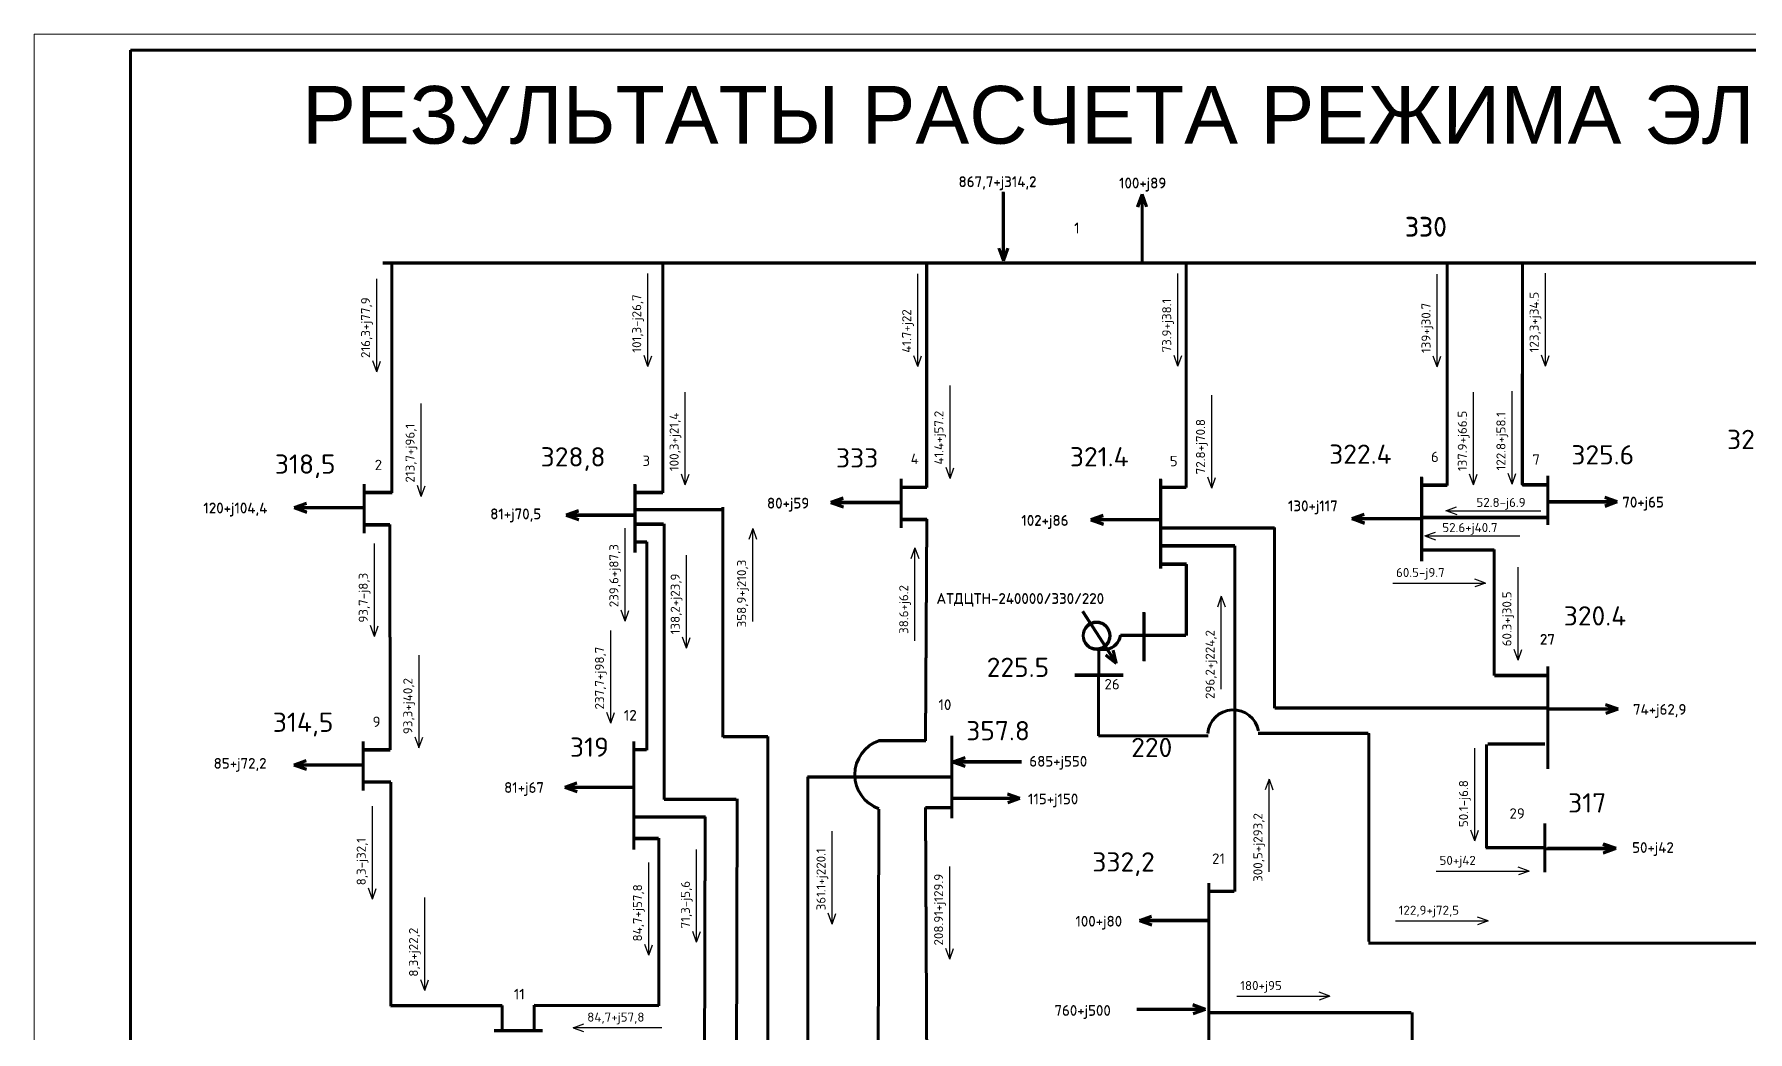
# Model space of a CAD drawing. Header units: millimetres. Extents: x 31864 to 38981, y -7739 to -6115.
# Drawn here: x 32773 to 33307, y -6426 to -6115 of the extents above; entities that cross this region are included whole.
import ezdxf

# ---------------------------------------------------------------- set-up
doc = ezdxf.new("R2010")
doc.units = ezdxf.units.MM
doc.styles.get("Standard").update_dxf_attribs({"font": 'txt.shx', "height": 25})
doc.styles.add('Standart', font='txt.shx', dxfattribs={"width": 0.75, "height": 2.5})

msp = doc.modelspace()

# ---------------------------------------------------------------- linework, layer by layer
at = {"lineweight": 9}
for p, q in [((33614.11, -6114.61), (32773.11, -6114.61)), ((32773.11, -6114.61), (32773.11, -6708.61))]:
    msp.add_line(p, q, dxfattribs=at)
at = {"lineweight": 100}
msp.add_line((33609.11, -6119.61), (32803.11, -6119.61), dxfattribs=at)
at = {"lineweight": 100, "ltscale": 0.3}
for p, q in [((32803.11, -6119.61), (32803.11, -6703.64)), ((32803.11, -6119.72), (32803.11, -6703.75))]:
    msp.add_line(p, q, dxfattribs=at)
at = {"color": 7, "lineweight": 70}
for p, q in [((33075.23, -6163.73), (33075.23, -6185.12)), ((33075.26, -6163.89), (33075.26, -6185.29)), ((33118.51, -6164.46), (33117.1, -6168.33)), ((33118.54, -6164.62), (33117.14, -6168.5)), ((33118.49, -6164.46), (33119.85, -6168.27)), ((33118.51, -6185.86), (33118.51, -6164.46)), ((33118.52, -6164.62), (33119.89, -6168.44)), ((33118.54, -6186.02), (33118.54, -6164.63)), ((32884.61, -6185.83), (32884.61, -6257.39)), ((33075.25, -6185.13), (33073.89, -6181.31)), ((33075.29, -6185.29), (33073.92, -6181.47)), ((33075.23, -6185.13), (33076.64, -6181.25)), ((33075.27, -6185.29), (33076.67, -6181.41)), ((33213.59, -6185.83), (33213.59, -6255.1)), ((33237.08, -6185.83), (33237.03, -6254.98)), ((33213.59, -6255.1), (33205.71, -6255.1)), ((33237.03, -6254.98), (33244.91, -6254.98)), ((32854.14, -6262.13), (32857.96, -6260.76)), ((32854.18, -6262.29), (32857.99, -6260.93)), ((32884.64, -6257.39), (32875.98, -6257.39)), ((32969.07, -6257.39), (32960.44, -6257.39)), ((33021.48, -6260.51), (33025.29, -6259.15)), ((33042.88, -6260.49), (33021.48, -6260.49)), ((33021.48, -6260.49), (33025.35, -6261.9)), ((33021.51, -6260.68), (33025.33, -6259.31)), ((33042.91, -6260.66), (33021.51, -6260.66)), ((33021.51, -6260.66), (33025.38, -6262.06)), ((33051.33, -6255.77), (33043.45, -6255.77)), ((33132.21, -6255.76), (33124.33, -6255.76)), ((33245.24, -6260.29), (33266.63, -6260.29)), ((33245.27, -6260.45), (33266.67, -6260.45)), ((33266.64, -6260.29), (33262.76, -6258.88)), ((33266.67, -6260.45), (33262.8, -6259.05)), ((33266.64, -6260.27), (33262.82, -6261.63)), ((33266.67, -6260.43), (33262.85, -6261.8)), ((32854.14, -6262.11), (32858.02, -6263.51)), ((32854.14, -6262.23), (32858.02, -6263.63)), ((32875.54, -6262.11), (32854.15, -6262.11)), ((32875.58, -6262.27), (32854.18, -6262.27)), ((32854.18, -6262.27), (32858.05, -6263.68)), ((32938.96, -6264.59), (32942.78, -6263.22)), ((32938.96, -6264.57), (32942.84, -6265.98)), ((32938.97, -6264.47), (32942.78, -6263.11)), ((32960.37, -6264.45), (32938.97, -6264.45)), ((32938.97, -6264.46), (32942.84, -6265.86)), ((32960.36, -6264.57), (32938.97, -6264.57)), ((32939, -6264.64), (32942.82, -6263.27)), ((32960.4, -6264.62), (32939, -6264.62)), ((32939, -6264.62), (32942.87, -6266.02)), ((32987.23, -6262.73), (32960.71, -6262.73)), ((33051.44, -6265.83), (33043.56, -6265.83)), ((33051.44, -6265.83), (33051.02, -6334.8)), ((33102.54, -6265.9), (33106.36, -6264.53)), ((33102.54, -6266.02), (33106.35, -6264.65)), ((33123.94, -6265.88), (33102.54, -6265.88)), ((33102.54, -6265.88), (33106.41, -6267.28)), ((33123.94, -6266), (33102.54, -6266)), ((33102.54, -6266), (33106.41, -6267.4)), ((33102.57, -6266.06), (33106.39, -6264.7)), ((33102.57, -6266.05), (33106.45, -6267.45)), ((33123.97, -6266.04), (33102.58, -6266.04)), ((33183.93, -6265.57), (33187.74, -6264.2)), ((33183.93, -6265.68), (33187.74, -6264.32)), ((33205.33, -6265.54), (33183.93, -6265.54)), ((33183.93, -6265.55), (33187.8, -6266.95)), ((33205.33, -6265.66), (33183.93, -6265.66)), ((33183.93, -6265.66), (33187.8, -6267.07)), ((33183.96, -6265.73), (33187.78, -6264.36)), ((33183.96, -6265.71), (33187.84, -6267.11)), ((33205.36, -6265.71), (33183.97, -6265.71)), ((33245.02, -6265.15), (33205.82, -6265.15)), ((32883.97, -6267.45), (32876.09, -6267.45)), ((32883.97, -6267.45), (32884.11, -6337.61)), ((32969.3, -6267.26), (32960.38, -6267.26)), ((32969.48, -6267.27), (32969.48, -6353.04)), ((33159.75, -6268.47), (33124.54, -6268.47)), ((33159.75, -6268.35), (33159.75, -6324.59)), ((32964.07, -6272.83), (32960.55, -6272.83)), ((32964.07, -6272.83), (32964.07, -6337.64)), ((33147.38, -6274.03), (33124.42, -6274.03)), ((33147.38, -6274.12), (33147.38, -6381.75)), ((33228.23, -6275.3), (33205.65, -6275.3)), ((33228.25, -6275.21), (33228.25, -6314.38)), ((33132.32, -6279.71), (33124.44, -6279.71)), ((33132.3, -6279.81), (33132.3, -6301.9)), ((33132.15, -6301.93), (33118.79, -6301.93)), ((33228.36, -6314.41), (33244.87, -6314.41)), ((33244.98, -6324.59), (33159.88, -6324.59)), ((33245.51, -6325.05), (33266.91, -6325.05)), ((33245.52, -6324.94), (33266.91, -6324.94)), ((33266.92, -6324.93), (33263.04, -6323.53)), ((33266.91, -6325.05), (33263.04, -6323.65)), ((33266.92, -6324.91), (33263.1, -6326.28)), ((33266.91, -6325.03), (33263.1, -6326.4)), ((33001.78, -6333.56), (32987.86, -6333.56)), ((33001.81, -6333.56), (33001.82, -6546.36)), ((33036.49, -6334.75), (33051.07, -6334.75)), ((33244.11, -6335.82), (33226.33, -6335.82)), ((32854.09, -6342.5), (32857.91, -6341.13)), ((32854.1, -6342.38), (32857.91, -6341.01)), ((32884.11, -6337.64), (32875.67, -6337.64)), ((32959.86, -6337.58), (32964.04, -6337.58)), ((33059.52, -6341.41), (33063.34, -6340.04)), ((33059.52, -6341.53), (33063.33, -6340.16)), ((33225.9, -6336.05), (33225.9, -6368.15)), ((32854.09, -6342.48), (32857.97, -6343.88)), ((32875.5, -6342.36), (32854.1, -6342.36)), ((32854.1, -6342.36), (32857.97, -6343.77)), ((32875.49, -6342.48), (32854.1, -6342.48)), ((33059.16, -6346.08), (33014.24, -6346.08)), ((33014.28, -6346.08), (33014.29, -6538.11)), ((33080.92, -6341.39), (33059.52, -6341.39)), ((33059.52, -6341.39), (33063.39, -6342.79)), ((33080.92, -6341.5), (33059.52, -6341.5)), ((33059.52, -6341.51), (33063.39, -6342.91)), ((32884.28, -6347.7), (32875.78, -6347.7)), ((32884.29, -6347.8), (32884.29, -6417.46)), ((32938.49, -6349.45), (32942.31, -6348.09)), ((32938.49, -6349.43), (32942.37, -6350.84)), ((32938.5, -6349.34), (32942.31, -6347.97)), ((32959.9, -6349.31), (32938.5, -6349.31)), ((32938.5, -6349.32), (32942.37, -6350.72)), ((32959.89, -6349.43), (32938.5, -6349.43)), ((33080.44, -6352.8), (33076.57, -6351.4)), ((33080.44, -6352.92), (33076.57, -6351.51)), ((32991.94, -6353.04), (32969.48, -6353.04)), ((32992.25, -6352.96), (32991.91, -6551.95)), ((33036.45, -6356.18), (33036.04, -6542.95)), ((33058.85, -6355.69), (33050.97, -6355.69)), ((33050.97, -6355.69), (33051.85, -6525.79)), ((33059.04, -6352.8), (33080.44, -6352.8)), ((33059.04, -6352.92), (33080.44, -6352.92)), ((33080.44, -6352.9), (33076.62, -6354.26)), ((33080.44, -6352.78), (33076.63, -6354.15)), ((32982.44, -6358.62), (32959.99, -6358.62)), ((32982.29, -6358.63), (32981.95, -6500.48)), ((32967.75, -6365.28), (32960.24, -6365.28)), ((32967.79, -6365.21), (32967.79, -6417.36)), ((33266.04, -6368.61), (33262.17, -6367.21)), ((33266.27, -6368.39), (33262.39, -6366.98)), ((33225.67, -6368.15), (33244, -6368.15)), ((33244.64, -6368.61), (33266.04, -6368.61)), ((33244.87, -6368.39), (33266.26, -6368.39)), ((33266.04, -6368.59), (33262.23, -6369.96)), ((33266.27, -6368.37), (33262.45, -6369.73)), ((33147.23, -6381.79), (33139.35, -6381.79)), ((33117.66, -6390.88), (33121.48, -6389.51)), ((33117.66, -6390.99), (33121.48, -6389.63)), ((33117.66, -6390.86), (33121.54, -6392.26)), ((33117.66, -6390.98), (33121.54, -6392.38)), ((33139.06, -6390.85), (33117.67, -6390.85)), ((33139.06, -6390.97), (33117.67, -6390.97)), ((32884.29, -6417.46), (32918.96, -6417.42)), ((32918.96, -6417.42), (32918.96, -6425.29)), ((32929.01, -6417.31), (32929.01, -6425.18)), ((32929.01, -6417.31), (32967.79, -6417.36)), ((33116.86, -6418.55), (33138.25, -6418.55)), ((33116.86, -6418.66), (33138.25, -6418.66)), ((33138.26, -6418.54), (33134.38, -6417.14)), ((33138.26, -6418.66), (33134.38, -6417.26)), ((33138.26, -6418.52), (33134.44, -6419.89)), ((33138.26, -6418.64), (33134.44, -6420.01)), ((33138.98, -6419.64), (33202.43, -6419.59)), ((33202.71, -6419.64), (33202.71, -6491.37))]:
    msp.add_line(p, q, dxfattribs=at)
at = {"color": 7, "lineweight": 140}
for p, q in [((32881.79, -6185.83), (33346.57, -6185.83)), ((32875.92, -6254.88), (32875.92, -6269.99)), ((32960.38, -6254.88), (32960.38, -6276.04)), ((33043.39, -6253.26), (33043.39, -6268.37)), ((33124.27, -6253.25), (33124.27, -6281.03)), ((33205.65, -6252.59), (33205.65, -6278.72)), ((33245.02, -6267.42), (33245.02, -6252.31)), ((33119.08, -6294.78), (33119.08, -6309.89)), ((33244.98, -6343.55), (33244.98, -6311.74)), ((32875.61, -6335.13), (32875.61, -6350.24)), ((32960.07, -6335.13), (32960.07, -6368.65)), ((33059.16, -6358.93), (33059.16, -6333.34)), ((33244.11, -6375.74), (33244.11, -6360.63)), ((33139.29, -6379.28), (33139.29, -6430.26)), ((32931.62, -6425.17), (32916.51, -6425.17))]:
    msp.add_line(p, q, dxfattribs=at)
at = {"color": 7, "lineweight": 200}
for p, q in [((32881.82, -6185.99), (33346.6, -6185.99)), ((32875.92, -6254.99), (32875.92, -6270.1)), ((32875.95, -6255.04), (32875.95, -6270.15)), ((32960.38, -6254.99), (32960.38, -6276.16)), ((32960.41, -6255.04), (32960.41, -6276.2)), ((33043.39, -6253.38), (33043.39, -6268.49)), ((33043.42, -6253.43), (33043.42, -6268.53)), ((33124.27, -6253.37), (33124.27, -6281.15)), ((33124.3, -6253.42), (33124.3, -6281.19)), ((33205.65, -6252.7), (33205.65, -6278.84)), ((33205.68, -6252.75), (33205.68, -6278.88)), ((33245.02, -6267.54), (33245.02, -6252.43)), ((33245.05, -6267.58), (33245.05, -6252.47)), ((33119.08, -6294.9), (33119.08, -6310)), ((33119.12, -6294.94), (33119.12, -6310.05)), ((33244.98, -6343.67), (33244.98, -6311.86)), ((32875.61, -6335.25), (32875.61, -6350.35)), ((32960.07, -6335.25), (32960.07, -6368.77)), ((33059.15, -6359.05), (33059.15, -6333.45)), ((33244.1, -6375.86), (33244.1, -6360.75)), ((33139.28, -6379.39), (33139.28, -6430.38)), ((32931.62, -6425.28), (32916.51, -6425.28))]:
    msp.add_line(p, q, dxfattribs=at)
at = {"color": 3, "lineweight": 200}
for p, q in [((32884.64, -6185.99), (32884.64, -6257.55)), ((32969.1, -6185.99), (32969.1, -6257.55)), ((33051.36, -6185.99), (33051.36, -6255.93)), ((33132.24, -6185.99), (33132.24, -6255.93)), ((33213.62, -6185.99), (33213.62, -6255.26)), ((33237.12, -6185.99), (33237.06, -6255.14)), ((33213.62, -6255.26), (33205.74, -6255.26)), ((33237.06, -6255.14), (33244.94, -6255.14)), ((32884.68, -6257.55), (32876.01, -6257.55)), ((32969.1, -6257.55), (32960.48, -6257.55)), ((33051.36, -6255.93), (33043.48, -6255.93)), ((33132.24, -6255.93), (33124.37, -6255.93)), ((32987.23, -6262.85), (32960.71, -6262.85)), ((32987.27, -6262.89), (32960.75, -6262.89)), ((32987.79, -6262.18), (32987.79, -6333.74)), ((33051.44, -6265.95), (33043.56, -6265.95)), ((33051.47, -6265.99), (33043.59, -6265.99)), ((33051.44, -6265.95), (33051.02, -6334.92)), ((33245.02, -6265.27), (33205.82, -6265.27)), ((33245.05, -6265.32), (33205.85, -6265.32)), ((32883.97, -6267.56), (32876.09, -6267.56)), ((32884, -6267.61), (32876.12, -6267.61)), ((32883.97, -6267.56), (32884.1, -6337.73)), ((32969.3, -6267.38), (32960.38, -6267.38)), ((32969.34, -6267.43), (32960.42, -6267.43)), ((32969.47, -6267.39), (32969.48, -6353.15)), ((33159.75, -6268.59), (33124.54, -6268.59)), ((33159.78, -6268.64), (33124.58, -6268.64)), ((33159.75, -6268.47), (33159.75, -6324.7)), ((32964.07, -6272.95), (32960.55, -6272.95)), ((32964.11, -6273), (32960.59, -6273)), ((32964.07, -6272.95), (32964.07, -6337.76)), ((33147.38, -6274.15), (33124.42, -6274.15)), ((33147.41, -6274.19), (33124.46, -6274.19)), ((33147.38, -6274.24), (33147.38, -6381.87)), ((33228.23, -6275.42), (33205.65, -6275.42)), ((33228.26, -6275.46), (33205.68, -6275.46)), ((33228.25, -6275.33), (33228.25, -6314.5)), ((33228.29, -6275.37), (33228.29, -6314.55)), ((33132.32, -6279.82), (33124.44, -6279.82)), ((33132.35, -6279.87), (33124.48, -6279.87)), ((33132.29, -6279.93), (33132.29, -6302.02)), ((33132.33, -6279.97), (33132.33, -6302.06)), ((33132.14, -6302.04), (33118.79, -6302.04)), ((33132.18, -6302.09), (33118.82, -6302.09)), ((33228.36, -6314.53), (33244.87, -6314.53)), ((33228.39, -6314.58), (33244.91, -6314.58)), ((33244.98, -6324.71), (33159.88, -6324.71)), ((33001.78, -6333.68), (32987.85, -6333.68)), ((33001.81, -6333.68), (33001.82, -6546.48)), ((33036.48, -6334.87), (33051.07, -6334.87)), ((32884.11, -6337.76), (32875.67, -6337.76)), ((32959.86, -6337.7), (32964.03, -6337.7)), ((33225.9, -6336.17), (33225.9, -6368.27)), ((33244.1, -6335.93), (33226.33, -6335.93)), ((33059.15, -6346.2), (33014.24, -6346.2)), ((33014.28, -6346.2), (33014.28, -6538.23)), ((32884.28, -6347.81), (32875.78, -6347.81)), ((32884.28, -6347.92), (32884.28, -6417.58)), ((32991.94, -6353.15), (32969.48, -6353.15)), ((32992.25, -6353.08), (32991.91, -6552.07)), ((33036.45, -6356.29), (33036.04, -6543.07)), ((33058.85, -6355.8), (33050.97, -6355.8)), ((33050.97, -6355.8), (33051.85, -6525.91)), ((32982.44, -6358.73), (32959.98, -6358.73)), ((32982.29, -6358.74), (32981.95, -6500.6)), ((32967.74, -6365.4), (32960.24, -6365.4)), ((32967.79, -6365.33), (32967.79, -6417.48)), ((33225.67, -6368.27), (33243.99, -6368.27)), ((33147.22, -6381.9), (33139.35, -6381.9)), ((32884.28, -6417.58), (32918.95, -6417.53)), ((32918.95, -6417.53), (32918.95, -6425.41)), ((32929.01, -6417.42), (32929.01, -6425.3)), ((32929.01, -6417.42), (32967.79, -6417.48)), ((33138.98, -6419.76), (33202.42, -6419.71)), ((33202.71, -6419.76), (33202.71, -6491.48))]:
    msp.add_line(p, q, dxfattribs=at)
at = {"color": 7, "lineweight": 60}
for p, q in [((32969.07, -6185.83), (32969.07, -6257.39)), ((33051.33, -6185.83), (33051.33, -6255.77)), ((33132.21, -6185.83), (33132.21, -6255.76)), ((32987.8, -6262.06), (32987.8, -6333.62)), ((33099.98, -6294.62), (33110.38, -6310.71)), ((33099.99, -6294.51), (33110.39, -6310.59)), ((33100.02, -6294.67), (33110.42, -6310.75)), ((33119.07, -6301.93), (33111.74, -6301.93)), ((33119.07, -6302.04), (33111.74, -6302.04)), ((33119.11, -6302.09), (33111.78, -6302.09)), ((33104.46, -6306.33), (33107.42, -6306.33)), ((33104.47, -6306.21), (33107.43, -6306.21)), ((33104.5, -6306.38), (33107.46, -6306.38)), ((33105.03, -6306.42), (33105.03, -6314.2)), ((33105.03, -6306.53), (33105.03, -6314.32)), ((33105.06, -6306.58), (33105.06, -6314.36)), ((33110.41, -6310.58), (33107.19, -6308.12)), ((33110.41, -6310.7), (33107.19, -6308.24)), ((33110.44, -6310.75), (33107.22, -6308.28)), ((33110.39, -6310.71), (33109.46, -6306.69)), ((33110.39, -6310.59), (33109.47, -6306.58)), ((33110.43, -6310.76), (33109.5, -6306.74))]:
    msp.add_line(p, q, dxfattribs=at)
at = {"color": 7, "lineweight": 30}
for p, q in [((32879.92, -6219.84), (32879.92, -6190.88)), ((32964.44, -6218.17), (32964.44, -6189.22)), ((33048.61, -6218.22), (33048.61, -6189.26)), ((33129.68, -6218.11), (33129.68, -6189.16)), ((33210.53, -6218.31), (33210.53, -6189.36)), ((33244.25, -6218.07), (33244.25, -6189.11)), ((32879.92, -6219.84), (32878.69, -6216.46)), ((32879.9, -6219.84), (32881.09, -6216.51)), ((32964.44, -6218.17), (32963.22, -6214.79)), ((32964.43, -6218.17), (32965.62, -6214.84)), ((33048.61, -6218.22), (33047.38, -6214.84)), ((33048.59, -6218.22), (33049.78, -6214.89)), ((33129.68, -6218.11), (33128.46, -6214.74)), ((33129.66, -6218.11), (33130.85, -6214.79)), ((33210.53, -6218.31), (33209.31, -6214.93)), ((33210.51, -6218.31), (33211.7, -6214.99)), ((33244.25, -6218.07), (33243.03, -6214.69)), ((33244.23, -6218.07), (33245.42, -6214.74)), ((32976.1, -6255.09), (32976.1, -6226.14)), ((33058.64, -6253.07), (33058.64, -6224.11)), ((33140.22, -6256.12), (33140.22, -6227.16)), ((33221.85, -6255.12), (33221.85, -6226.17)), ((33233.89, -6254.88), (33233.89, -6225.93)), ((32893.78, -6258.69), (32893.78, -6229.73)), ((33058.64, -6253.07), (33057.41, -6249.69)), ((33058.62, -6253.07), (33059.81, -6249.74)), ((32893.78, -6258.69), (32892.55, -6255.31)), ((32893.76, -6258.69), (32894.95, -6255.36)), ((32976.1, -6255.09), (32974.88, -6251.72)), ((32976.09, -6255.09), (32977.28, -6251.77)), ((33140.22, -6256.12), (33139, -6252.74)), ((33140.21, -6256.12), (33141.4, -6252.79)), ((33221.85, -6255.12), (33220.63, -6251.75)), ((33221.83, -6255.12), (33223.02, -6251.8)), ((33233.89, -6254.88), (33232.67, -6251.51)), ((33233.88, -6254.88), (33235.07, -6251.56)), ((33213.22, -6263.14), (33216.54, -6261.95)), ((33213.22, -6263.13), (33216.59, -6264.35)), ((33242.84, -6263.26), (33213.95, -6263.26)), ((32957.33, -6297.55), (32957.33, -6268.6)), ((32997.13, -6268.74), (32995.9, -6272.12)), ((32997.11, -6268.74), (32998.3, -6272.07)), ((32997.12, -6297.7), (32997.12, -6268.81)), ((33206.64, -6271), (33209.96, -6269.81)), ((33206.64, -6270.98), (33210.01, -6272.21)), ((33236.26, -6271.12), (33207.37, -6271.12)), ((32879.18, -6302.36), (32879.18, -6273.4)), ((32976.44, -6305.99), (32976.44, -6277.04)), ((33047.67, -6274.77), (33046.45, -6278.15)), ((33047.66, -6274.77), (33048.85, -6278.1)), ((33047.67, -6303.73), (33047.67, -6274.84)), ((33235.74, -6309.75), (33235.74, -6280.79)), ((33196.64, -6285.73), (33225.54, -6285.73)), ((33225.6, -6285.73), (33222.23, -6284.51)), ((33225.6, -6285.72), (33222.28, -6286.91)), ((33143.19, -6289.81), (33141.97, -6293.19)), ((33143.17, -6289.81), (33144.36, -6293.14)), ((33143.18, -6318.77), (33143.18, -6289.88)), ((32957.33, -6297.55), (32956.11, -6294.17)), ((32957.32, -6297.55), (32958.51, -6294.23)), ((32879.18, -6302.36), (32877.95, -6298.98)), ((32879.16, -6302.36), (32880.35, -6299.03)), ((32952.84, -6329.42), (32952.84, -6300.47)), ((32976.44, -6305.99), (32975.21, -6302.62)), ((32976.42, -6305.99), (32977.61, -6302.67)), ((32893.08, -6337.12), (32893.08, -6308.17)), ((33235.74, -6309.75), (33234.52, -6306.37)), ((33235.72, -6309.75), (33236.91, -6306.42)), ((32952.84, -6329.42), (32951.62, -6326.05)), ((32952.83, -6329.42), (32954.02, -6326.1)), ((32893.08, -6337.12), (32891.85, -6333.74)), ((32893.06, -6337.12), (32894.25, -6333.8)), ((33222.22, -6366.09), (33222.22, -6337.14)), ((33158.1, -6346.83), (33156.88, -6350.2)), ((33158.08, -6346.83), (33159.27, -6350.15)), ((33158.09, -6375.78), (33158.09, -6346.89)), ((32878.55, -6384.24), (32878.55, -6355.29)), ((33021.89, -6392.05), (33021.89, -6363.09)), ((33222.22, -6366.09), (33221, -6362.72)), ((33222.21, -6366.09), (33223.4, -6362.77)), ((32964.7, -6401.77), (32964.7, -6372.82)), ((32979.63, -6397.69), (32979.63, -6368.73)), ((33058.57, -6403.01), (33058.57, -6374.06)), ((33210.21, -6375.49), (33239.11, -6375.49)), ((33239.17, -6375.49), (33235.8, -6374.27)), ((33239.17, -6375.48), (33235.85, -6376.67)), ((32878.55, -6384.24), (32877.33, -6380.87)), ((32878.54, -6384.24), (32879.73, -6380.92)), ((32894.85, -6412.74), (32894.85, -6383.78)), ((33021.89, -6392.05), (33020.67, -6388.67)), ((33021.88, -6392.05), (33023.07, -6388.72)), ((32979.63, -6397.69), (32978.41, -6394.31)), ((32979.62, -6397.69), (32980.81, -6394.36)), ((33197.49, -6391.04), (33226.39, -6391.04)), ((33226.45, -6391.04), (33223.08, -6389.82)), ((33226.45, -6391.02), (33223.13, -6392.22)), ((32964.7, -6401.77), (32963.47, -6398.39)), ((32964.68, -6401.77), (32965.87, -6398.45)), ((33058.57, -6403.01), (33057.34, -6399.64)), ((33058.55, -6403.01), (33059.74, -6399.69)), ((32894.85, -6412.74), (32893.63, -6409.36)), ((32894.84, -6412.74), (32896.03, -6409.41)), ((33148.08, -6414.52), (33176.98, -6414.52)), ((33177.04, -6414.52), (33173.67, -6413.3)), ((33177.04, -6414.51), (33173.72, -6415.7)), ((32941.08, -6424.37), (32944.45, -6423.15)), ((32941.08, -6424.35), (32944.4, -6425.54)), ((32968.81, -6424.36), (32941.14, -6424.36))]:
    msp.add_line(p, q, dxfattribs=at)
at = {"color": 7, "lineweight": 50}
for p, q in [((33104.92, -6306.88), (33104.92, -6333.19)), ((33139.13, -6333.19), (33104.88, -6333.19)), ((33188.97, -6332.44), (33154.72, -6332.44)), ((33189.16, -6332.5), (33189.16, -6397.36)), ((33351.92, -6397.83), (33189.13, -6397.83))]:
    msp.add_line(p, q, dxfattribs=at)
at = {"color": 7, "lineweight": 100}
msp.add_line((33112.61, -6314.36), (33097.5, -6314.36), dxfattribs=at)
at = {"color": 7, "lineweight": 120}
for p, q in [((33112.61, -6314.48), (33097.5, -6314.48)), ((33112.65, -6314.53), (33097.54, -6314.53))]:
    msp.add_line(p, q, dxfattribs=at)
at = {"color": 1, "lineweight": 120}
for p, q in [((33104.92, -6315.07), (33104.92, -6333.31)), ((33139.12, -6333.31), (33104.88, -6333.31)), ((33188.96, -6332.56), (33154.72, -6332.56)), ((33189.16, -6332.62), (33189.16, -6397.48)), ((33351.92, -6397.94), (33189.13, -6397.94))]:
    msp.add_line(p, q, dxfattribs=at)
at = {"color": 7, "lineweight": 60}
for centre in [(33104.29, -6302.03), (33104.29, -6302.15), (33104.33, -6302.19)]:
    msp.add_circle(centre, 4.18, dxfattribs=at)
for centre in [(33106.76, -6301.41), (33106.76, -6301.29), (33106.79, -6301.45)]:
    msp.add_arc(centre, 5.01, 277.8564, 352.9983, dxfattribs=at)
at = {"color": 1, "lineweight": 120}
msp.add_arc((33146.92, -6333.21), 7.97, 9.9975, 175.3214, dxfattribs=at)
at = {"lineweight": 50}
msp.add_arc((33040.16, -6345.37), 11.23, 108.6924, 250.8667, dxfattribs=at)
at = {"color": 3, "lineweight": 200}
msp.add_arc((33040.16, -6345.49), 11.23, 108.6924, 250.8667, dxfattribs=at)

# ---------------------------------------------------------------- texts
at = {"insert": (32856.64, -6130.72), "char_height": 18, "attachment_point": 1, "line_spacing_factor": 0.6, "style": 'Standart'}
msp.add_mtext_dynamic_manual_height_columns('{\\fArial|b0|i0|c204|p34;\\W1;РЕЗУЛЬТАТЫ РАСЧЕТА РЕЖИМА ЭЛЕКТРИЧЕСКОЙ СЕТИ }', width=720.8731, gutter_width=401.51, heights=[20.85], dxfattribs=at)
at = {"color": 7, "lineweight": 30, "attachment_point": 1}
for s, insert, char_height, width in [('867,7+j314,2', (33061.26, -6158.87), 3.24, 24.755), ('867,7+j314,2', (33061.29, -6159.04), 3.24, 24.755), ('100+j89', (33111.32, -6159.28), 3.24, 42.0519), ('100+j89', (33111.35, -6159.45), 3.24, 42.0519), ('80+j59', (33001.55, -6259.09), 3.24, 24.755), ('80+j59', (33001.54, -6259.2), 3.24, 24.755), ('80+j59', (33001.58, -6259.25), 3.24, 24.755), ('130+j117', (33164, -6259.94), 3.24, 24.755), ('130+j117', (33164, -6260.05), 3.24, 24.755), ('130+j117', (33164.03, -6260.1), 3.24, 24.755), ('52.8-j6.9', (33222.74, -6259.16), 2.823, 21.5666), ('70+j65', (33268.22, -6258.77), 3.24, 24.755), ('70+j65', (33268.22, -6258.89), 3.24, 24.755), ('70+j65', (33268.25, -6258.94), 3.24, 24.755), ('81+j70,5', (32915.25, -6262.45), 3.24, 24.755), ('81+j70,5', (32915.25, -6262.57), 3.24, 24.755), ('81+j70,5', (32915.28, -6262.61), 3.24, 24.755), ('102+j86', (33080.87, -6264.47), 3.24, 24.755), ('102+j86', (33080.87, -6264.59), 3.24, 24.755), ('102+j86', (33080.9, -6264.64), 3.24, 24.755), ('52.6+j40.7', (33212.1, -6266.99), 2.823, 21.5666), ('60.5-j9.7', (33197.67, -6281), 2.823, 21.5666), ('АТДЦТН-240000/330/220', (33054.39, -6288.83), 3.24, 2.9661), ('АТДЦТН-240000/330/220', (33054.39, -6288.94), 3.24, 2.9661), ('АТДЦТН-240000/330/220', (33054.42, -6288.99), 3.24, 2.9661), ('74+j62,9', (33271.56, -6323.42), 3.24, 24.755), ('74+j62,9', (33271.56, -6323.54), 3.24, 24.755), ('85+j72,2', (32829.04, -6340.24), 3.24, 24.755), ('85+j72,2', (32829.03, -6340.36), 3.24, 24.755), ('685+j550', (33083.35, -6339.58), 3.24, 24.755), ('685+j550', (33083.35, -6339.7), 3.24, 24.755), ('81+j67', (32919.6, -6347.77), 3.24, 24.755), ('81+j67', (32919.6, -6347.89), 3.24, 24.755), ('115+j150', (33082.94, -6351.33), 3.24, 24.755), ('115+j150', (33082.94, -6351.45), 3.24, 24.755), ('50+j42', (33271.3, -6366.6), 3.24, 24.755), ('50+j42', (33271.3, -6366.48), 3.24, 24.755), ('50+j42', (33211.24, -6370.75), 2.823, 21.5666), ('122,9+j72,5', (33198.52, -6386.3), 2.8227, 21.5666), ('100+j80', (33097.73, -6389.57), 3.24, 24.755), ('100+j80', (33097.73, -6389.45), 3.24, 24.755), ('180+j95', (33149.11, -6409.78), 2.823, 21.5666), ('84,7+j57,8', (32945.5, -6419.62), 2.823, 21.5666), ('760+j500', (33091.18, -6417.28), 3.24, 24.755), ('760+j500', (33091.18, -6417.4), 3.24, 24.755)]:
    msp.add_mtext(s, dxfattribs=dict(at, insert=insert, char_height=char_height, width=width))
at = {"color": 7, "lineweight": 50, "char_height": 3.24, "attachment_point": 1}
for s, insert, width in [('\\P1 {\\H2.0833x; }', (33097.31, -6167.91), 14.611), ('\\P1 {\\H2.0833x; }', (33097.34, -6168.08), 14.611), ('\\P6{\\H2.0833x; }', (33208.57, -6239.33), 21.6809), ('\\P2{\\H2.0833x; }', (32879.25, -6241.86), 19.5519), ('\\P3{\\H2.0833x; }', (32962.74, -6240.55), 21.6809), ('\\P4{\\H2.0833x; }', (33046.35, -6239.93), 21.6809), ('\\P5{\\H2.0833x; }', (33127.14, -6240.64), 21.6809), ('\\P7{\\H2.0833x; }', (33240.19, -6240.17), 45.5976), ('120+j104,4', (32825.84, -6260.61), 24.755), ('120+j104,4', (32825.84, -6260.73), 24.755), ('120+j104,4', (32825.88, -6260.77), 24.755), ('\\P27{\\H2.0833x; }', (33242.53, -6296.26), 21.6809), ('\\P27{\\H2.0833x; }', (33242.54, -6296.14), 21.6809), ('\\P27{\\H2.0833x; }', (33242.57, -6296.31), 21.6809), ('\\P26{\\H2.0833x; }', (33106.77, -6310.21), 21.6809), ('\\P10{\\H2.0833x; }', (33055.04, -6316.56), 21.6809), ('\\P10{\\H2.0833x; }', (33055.04, -6316.67), 21.6809), ('\\P9{\\H2.0833x; }', (32878.58, -6321.93), 21.6809), ('\\P12{\\H2.0833x; }', (32956.95, -6319.96), 21.6809), ('\\P12{\\H2.0833x; }', (32956.96, -6319.84), 21.6809), ('\\P29{\\H2.0833x; }', (33233.04, -6350.53), 21.6809), ('\\P21{\\H2.0833x; }', (33140.32, -6364.61), 21.6809), ('\\P11{\\H2.0833x; }', (32922.67, -6406.8), 21.6809), ('\\P11{\\H2.0833x; }', (32922.66, -6406.91), 21.6809)]:
    msp.add_mtext(s, dxfattribs=dict(at, insert=insert, width=width))
at = {"color": 7, "lineweight": 100, "char_height": 3.24, "width": 40.5855, "attachment_point": 1}
for s, insert in [('\\P{\\H1.8519x;330\\H1.585x; }', (33200.45, -6166.14)), ('\\P{\\H1.8519x;330\\H1.585x; }', (33200.48, -6166.3)), ('\\P{\\H1.8519x;323.9\\H1.585x; }', (33300.88, -6232.52)), ('\\P{\\H1.8519x;328,8\\H1.585x; }', (32930.99, -6237.95)), ('\\P{\\H1.8519x;333\\H1.585x; }', (33023.08, -6238.27)), ('\\P{\\H1.8519x;321.4\\H1.585x; }', (33095.99, -6237.92)), ('\\P{\\H1.8519x;322.4\\H1.585x; }', (33176.83, -6237.12)), ('\\P{\\H1.8519x;325.6\\H1.585x; }', (33252.33, -6237.32)), ('\\P{\\H1.8519x;318,5\\H1.585x; }', (32848.11, -6240.21)), ('\\P{\\H1.8519x;320.4\\H1.585x; }', (33249.97, -6287.53)), ('\\P{\\H1.8519x;225.5\\H1.585x; }', (33070.06, -6303.57)), ('\\P{\\H1.8519x;314,5\\H1.585x; }', (32847.48, -6320.71)), ('\\P{\\H1.8519x;357.8\\H1.585x; }', (33063.66, -6323.33)), ('\\P{\\H1.8519x;319\\H1.585x; }', (32940.13, -6328.46)), ('\\P{\\H1.8519x;220\\H1.585x; }', (33115.11, -6328.56)), ('\\P{\\H1.8519x;317\\H1.585x; }', (33251.32, -6345.85)), ('\\P{\\H1.8519x;332,2\\H1.585x; }', (33102.99, -6364.24))]:
    msp.add_mtext(s, dxfattribs=dict(at, insert=insert))
at = {"color": 7, "lineweight": 30, "width": 21.5666, "attachment_point": 1, "rotation": 90}
for s, insert, char_height in [('101,3-j26,7', (32959.53, -6213.86), 2.8227), ('123,3+j34.5', (33239.34, -6213.76), 2.8227), ('216,3+j77,9', (32875.01, -6215.53), 2.8227), ('41.7+j22', (33043.7, -6213.91), 2.823), ('73.9+j38.1', (33124.77, -6213.81), 2.823), ('139+j30.7', (33205.62, -6214), 2.823), ('100,3+j21,4', (32971.19, -6250.79), 2.8227), ('41.4+j57.2', (33053.73, -6248.76), 2.823), ('137.9+j66.5', (33216.94, -6250.82), 2.8227), ('122.8+j58.1', (33228.98, -6250.58), 2.8227), ('213,7+j96,1', (32888.87, -6254.38), 2.8227), ('72.8+j70.8', (33135.31, -6251.81), 2.823), ('239,6+j87,3', (32952.42, -6293.24), 2.8227), ('358,9+j210,3', (32992.23, -6299.53), 2.8227), ('93,7-j8,3', (32874.27, -6298.05), 2.823), ('138,2+j23,9', (32971.53, -6301.69), 2.8227), ('38.6+j6.2', (33042.78, -6301.56), 2.823), ('60.3+j30.5', (33230.83, -6305.44), 2.823), ('296,2+j224,2', (33138.29, -6321.85), 2.8227), ('237,7+j98,7', (32947.94, -6325.12), 2.8227), ('93,3+j40,2', (32888.17, -6332.81), 2.823), ('50.1-j6.8', (33217.31, -6361.79), 2.823), ('300,5+j293,2', (33153.2, -6378.87), 2.8227), ('8,3-j32,1', (32873.64, -6379.94), 2.823), ('361.1+j220.1', (33016.99, -6387.74), 2.8227), ('208.91+j129.9', (33053.66, -6398.71), 2.8227), ('84,7+j57,8', (32959.79, -6397.46), 2.823), ('71,3-j5,6', (32974.72, -6393.38), 2.823), ('8,3+j22,2', (32889.94, -6408.43), 2.823)]:
    msp.add_mtext(s, dxfattribs=dict(at, insert=insert, char_height=char_height))

doc.saveas('drawing.dxf')
